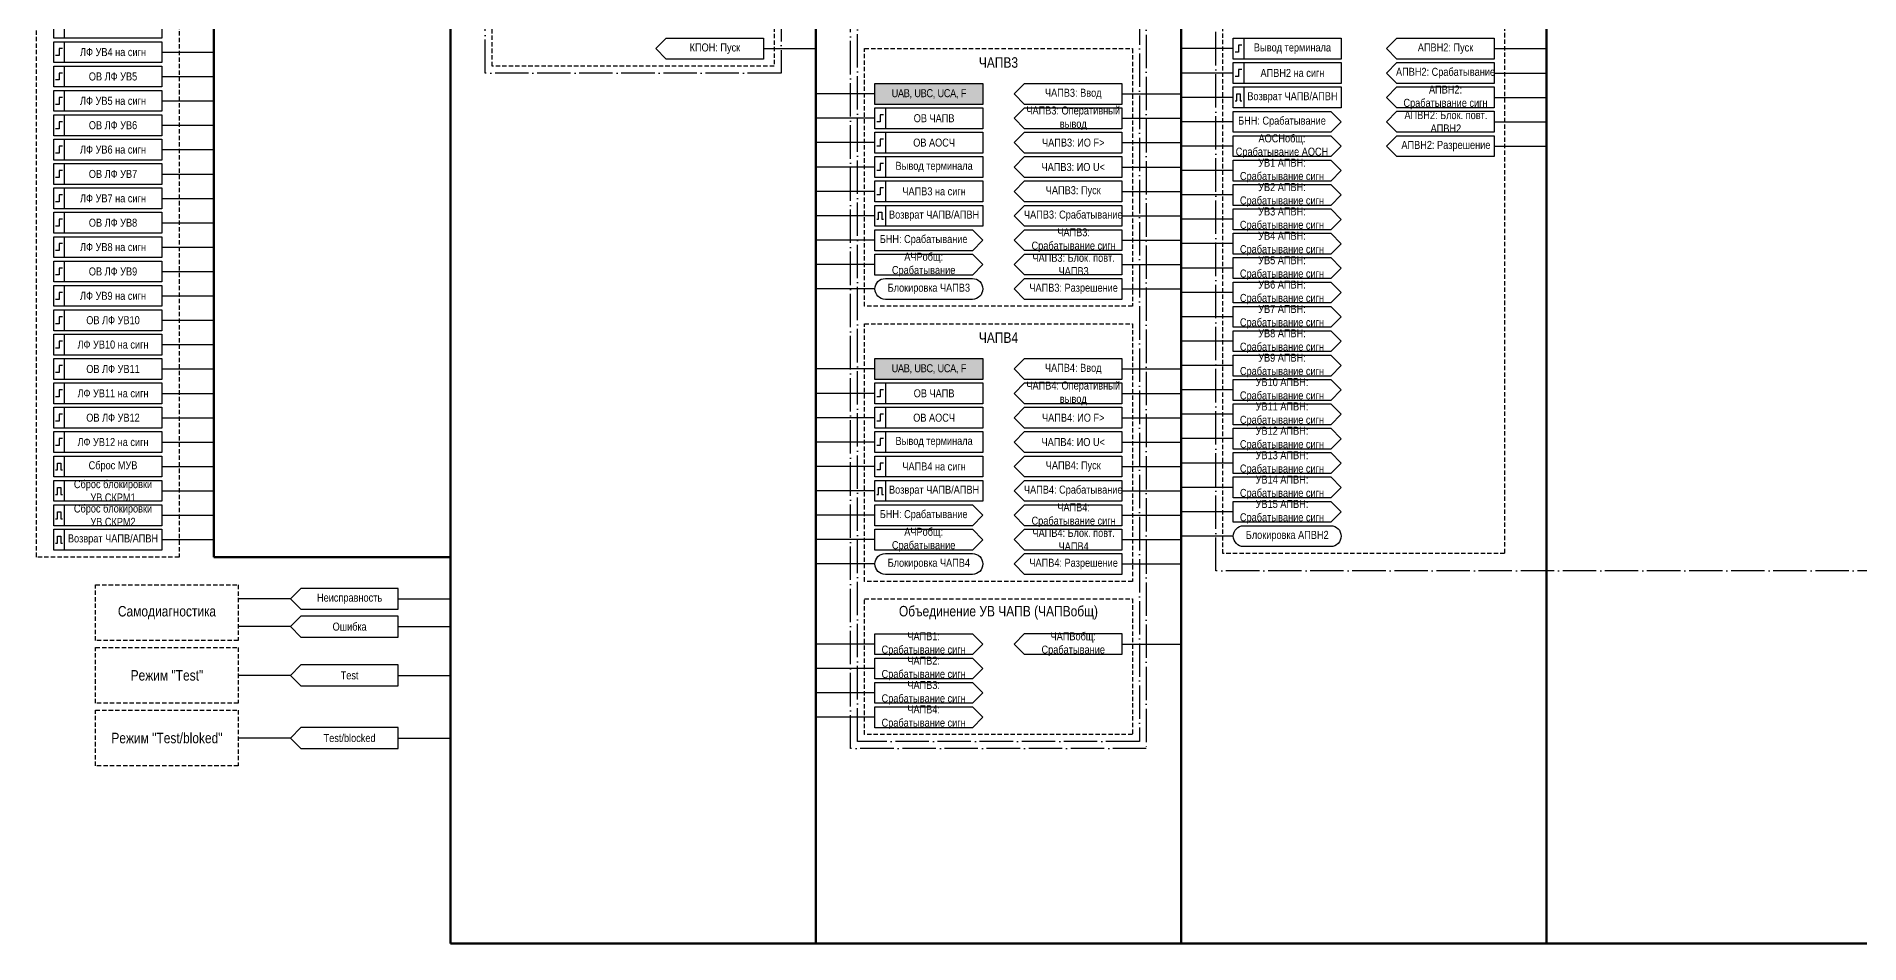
# Model space of a CAD drawing. Header units: millimetres. Extents: x -3568 to 1010, y 18 to 1948.
# Drawn here: x 76 to 600, y 505 to 765 of the extents above; entities that cross this region are included whole.
import ezdxf

# ---------------------------------------------------------------- set-up
doc = ezdxf.new("R2010")
doc.units = ezdxf.units.MM
doc.linetypes.add('ACAD_ISO04W100', pattern=[30, 24, -3, 0, -3])
doc.linetypes.add('штриховая2', pattern=[0.375, 0.25, -0.125])
doc.layers.add('TEXT', color=7, linetype='Continuous', lineweight=25)
doc.styles.add('2.3_GOST_RD', font='ARIALN.TTF', dxfattribs={"height": 2.3})
doc.styles.add('2.5_Gost_RD', font='ARIALN.TTF', dxfattribs={"height": 2.5})
doc.styles.add('3.5_Gost_RD', font='ARIALN.TTF', dxfattribs={"height": 3.5})

msp = doc.modelspace()

# ---------------------------------------------------------------- hatches: boundary and pattern name
at = {"ltscale": 100, "true_color": 0x00cb62}
h = msp.add_hatch(color=112, dxfattribs=at)
h.dxf.hatch_style = 1
h.paths.add_polyline_path([(317, 752), (348, 752), (348, 746), (317, 746)])
h = msp.add_hatch(color=112, dxfattribs=at)
h.dxf.hatch_style = 1
h.paths.add_polyline_path([(317, 673), (348, 673), (348, 667), (317, 667)])

# ---------------------------------------------------------------- linework, layer by layer
at = {"lineweight": 100, "ltscale": 100}
for p, q in [((195, 1860), (195, 505)), ((300, 1860), (300, 505)), ((405, 1860), (405, 505)), ((510, 1845), (510, 505)), ((127, 1695), (127, 616)), ((127, 616), (195, 616)), ((195, 505), (825, 505))]:
    msp.add_line(p, q, dxfattribs=at)
at = {"ltscale": 100}
for p, q in [((112, 761), (127, 761)), ((285, 762), (300, 762)), ((420, 762), (405, 762)), ((495, 762), (510, 762)), ((420, 755), (405, 755)), ((495, 755), (510, 755)), ((112, 754), (127, 754)), ((112, 747), (127, 747)), ((317, 749), (300, 749)), ((388, 749), (405, 749)), ((420, 748), (405, 748)), ((495, 748), (510, 748)), ((112, 740), (127, 740)), ((317, 742), (300, 742)), ((388, 742), (405, 742)), ((420, 741), (405, 741)), ((495, 741), (510, 741)), ((317, 735), (300, 735)), ((388, 735), (405, 735)), ((420, 734), (405, 734)), ((495, 734), (510, 734)), ((112, 733), (127, 733)), ((112, 726), (127, 726)), ((317, 728), (300, 728)), ((388, 728), (405, 728)), ((420, 727), (405, 727)), ((112, 719), (127, 719)), ((317, 721), (300, 721)), ((388, 721), (405, 721)), ((420, 720), (405, 720)), ((317, 714), (300, 714)), ((388, 714), (405, 714)), ((420, 713), (405, 713)), ((112, 712), (127, 712)), ((112, 705), (127, 705)), ((317, 707), (300, 707)), ((388, 707), (405, 707)), ((420, 706), (405, 706)), ((112, 698), (127, 698)), ((317, 700), (300, 700)), ((388, 700), (405, 700)), ((420, 699), (405, 699)), ((317, 693), (300, 693)), ((388, 693), (405, 693)), ((420, 692), (405, 692)), ((112, 691), (127, 691)), ((112, 684), (127, 684)), ((420, 685), (405, 685)), ((112, 677), (127, 677)), ((420, 678), (405, 678)), ((420, 671), (405, 671)), ((112, 670), (127, 670)), ((317, 670), (300, 670)), ((388, 670), (405, 670)), ((112, 663), (127, 663)), ((317, 663), (300, 663)), ((388, 663), (405, 663)), ((420, 664), (405, 664)), ((112, 656), (127, 656)), ((317, 656), (300, 656)), ((388, 656), (405, 656)), ((420, 657), (405, 657)), ((420, 650), (405, 650)), ((112, 649), (127, 649)), ((317, 649), (300, 649)), ((388, 649), (405, 649)), ((112, 642), (127, 642)), ((317, 642), (300, 642)), ((388, 642), (405, 642)), ((420, 643), (405, 643)), ((112, 635), (127, 635)), ((317, 635), (300, 635)), ((388, 635), (405, 635)), ((420, 636), (405, 636)), ((420, 629), (405, 629)), ((112, 628), (127, 628)), ((317, 628), (300, 628)), ((388, 628), (405, 628)), ((112, 621), (127, 621)), ((317, 621), (300, 621)), ((388, 621), (405, 621)), ((420, 622), (405, 622)), ((317, 614), (300, 614)), ((388, 614), (405, 614)), ((180, 604), (195, 604)), ((180, 596), (195, 596)), ((317, 591), (300, 591)), ((388, 591), (405, 591)), ((180, 582), (195, 582)), ((317, 584), (300, 584)), ((317, 577), (300, 577)), ((317, 570), (300, 570)), ((180, 564), (195, 564))]:
    msp.add_line(p, q, dxfattribs=at)
at = {"color": 251, "linetype": 'ACAD_ISO04W100', "lineweight": 30, "ltscale": 0.4, "true_color": 0x58595b}
for points in [[(310, 1855), (395, 1855), (395, 561), (310, 561)], [(415, 1855), (609, 1855), (609, 612), (415, 612)], [(312, 930), (393, 930), (393, 563), (312, 563)], [(205, 810), (290, 810), (290, 755), (205, 755)]]:
    msp.add_lwpolyline(points, close=True, dxfattribs=at)
at = {"color": 7, "linetype": 'штриховая2', "ltscale": 5}
for points in [[(76, 1697), (117, 1697), (117, 616), (76, 616)], [(93, 608), (134, 608), (134, 592), (93, 592)], [(93, 590), (134, 590), (134, 574), (93, 574)], [(93, 572), (134, 572), (134, 556), (93, 556)]]:
    msp.add_lwpolyline(points, close=True, dxfattribs=at)
at = {"linetype": 'штриховая2', "ltscale": 5}
for points in [[(417, 804), (498, 804), (498, 617), (417, 617)], [(207, 800), (288, 800), (288, 757), (207, 757)], [(314, 762), (391, 762), (391, 688), (314, 688)], [(314, 683), (391, 683), (391, 609), (314, 609)], [(314, 604), (391, 604), (391, 565), (314, 565)]]:
    msp.add_lwpolyline(points, close=True, dxfattribs=at)
at = {"ltscale": 100}
for points in [[(81, 771), (84, 771), (84, 765), (81, 765)], [(81, 771), (112, 771), (112, 765), (81, 765)], [(81, 764), (84, 764), (84, 758), (81, 758)], [(81, 764), (112, 764), (112, 758), (81, 758)], [(257, 765), (285, 765), (285, 759), (257, 759), (254, 762)], [(420, 765), (423, 765), (423, 759), (420, 759)], [(420, 765), (451, 765), (451, 759), (420, 759)], [(467, 765), (495, 765), (495, 759), (467, 759), (464, 762)], [(81, 757), (84, 757), (84, 751), (81, 751)], [(81, 757), (112, 757), (112, 751), (81, 751)], [(420, 758), (423, 758), (423, 752), (420, 752)], [(420, 758), (451, 758), (451, 752), (420, 752)], [(467, 758), (495, 758), (495, 752), (467, 752), (464, 755)], [(81, 750), (84, 750), (84, 744), (81, 744)], [(81, 750), (112, 750), (112, 744), (81, 744)], [(317, 752), (348, 752), (348, 746), (317, 746)], [(388, 752), (388, 746), (360, 746), (357, 749), (360, 752)], [(420, 751), (451, 751), (451, 745), (420, 745)], [(420, 751), (423, 751), (423, 745), (420, 745)], [(467, 751), (495, 751), (495, 745), (467, 745), (464, 748)], [(317, 745), (320, 745), (320, 739), (317, 739)], [(317, 745), (348, 745), (348, 739), (317, 739)], [(388, 745), (388, 739), (360, 739), (357, 742), (360, 745)], [(81, 743), (84, 743), (84, 737), (81, 737)], [(81, 743), (112, 743), (112, 737), (81, 737)], [(467, 744), (495, 744), (495, 738), (467, 738), (464, 741)], [(81, 736), (84, 736), (84, 730), (81, 730)], [(81, 736), (112, 736), (112, 730), (81, 730)], [(317, 738), (320, 738), (320, 732), (317, 732)], [(317, 738), (348, 738), (348, 732), (317, 732)], [(360, 738), (388, 738), (388, 732), (360, 732), (357, 735)], [(467, 737), (495, 737), (495, 731), (467, 731), (464, 734)], [(81, 729), (84, 729), (84, 723), (81, 723)], [(81, 729), (112, 729), (112, 723), (81, 723)], [(317, 731), (320, 731), (320, 725), (317, 725)], [(317, 731), (348, 731), (348, 725), (317, 725)], [(360, 731), (388, 731), (388, 725), (360, 725), (357, 728)], [(317, 724), (320, 724), (320, 718), (317, 718)], [(317, 724), (348, 724), (348, 718), (317, 718)], [(360, 724), (388, 724), (388, 718), (360, 718), (357, 721)], [(81, 722), (84, 722), (84, 716), (81, 716)], [(81, 722), (112, 722), (112, 716), (81, 716)], [(81, 715), (84, 715), (84, 709), (81, 709)], [(81, 715), (112, 715), (112, 709), (81, 709)], [(317, 717), (348, 717), (348, 711), (317, 711)], [(317, 717), (320, 717), (320, 711), (317, 711)], [(360, 717), (388, 717), (388, 711), (360, 711), (357, 714)], [(81, 708), (84, 708), (84, 702), (81, 702)], [(81, 708), (112, 708), (112, 702), (81, 702)], [(360, 710), (388, 710), (388, 704), (360, 704), (357, 707)], [(360, 703), (388, 703), (388, 697), (360, 697), (357, 700)], [(81, 701), (84, 701), (84, 695), (81, 695)], [(81, 701), (112, 701), (112, 695), (81, 695)], [(81, 694), (84, 694), (84, 688), (81, 688)], [(81, 694), (112, 694), (112, 688), (81, 688)], [(360, 696), (388, 696), (388, 690), (360, 690), (357, 693)], [(81, 687), (84, 687), (84, 681), (81, 681)], [(81, 687), (112, 687), (112, 681), (81, 681)], [(81, 680), (84, 680), (84, 674), (81, 674)], [(81, 680), (112, 680), (112, 674), (81, 674)], [(81, 673), (84, 673), (84, 667), (81, 667)], [(81, 673), (112, 673), (112, 667), (81, 667)], [(317, 673), (348, 673), (348, 667), (317, 667)], [(388, 673), (388, 667), (360, 667), (357, 670), (360, 673)], [(81, 666), (84, 666), (84, 660), (81, 660)], [(81, 666), (112, 666), (112, 660), (81, 660)], [(317, 666), (320, 666), (320, 660), (317, 660)], [(317, 666), (348, 666), (348, 660), (317, 660)], [(388, 666), (388, 660), (360, 660), (357, 663), (360, 666)], [(81, 659), (84, 659), (84, 653), (81, 653)], [(81, 659), (112, 659), (112, 653), (81, 653)], [(317, 659), (320, 659), (320, 653), (317, 653)], [(317, 659), (348, 659), (348, 653), (317, 653)], [(360, 659), (388, 659), (388, 653), (360, 653), (357, 656)], [(81, 652), (84, 652), (84, 646), (81, 646)], [(81, 652), (112, 652), (112, 646), (81, 646)], [(317, 652), (320, 652), (320, 646), (317, 646)], [(317, 652), (348, 652), (348, 646), (317, 646)], [(360, 652), (388, 652), (388, 646), (360, 646), (357, 649)], [(81, 645), (112, 645), (112, 639), (81, 639)], [(81, 645), (84, 645), (84, 639), (81, 639)], [(317, 645), (320, 645), (320, 639), (317, 639)], [(317, 645), (348, 645), (348, 639), (317, 639)], [(360, 645), (388, 645), (388, 639), (360, 639), (357, 642)], [(81, 638), (112, 638), (112, 632), (81, 632)], [(81, 638), (84, 638), (84, 632), (81, 632)], [(317, 638), (348, 638), (348, 632), (317, 632)], [(317, 638), (320, 638), (320, 632), (317, 632)], [(360, 638), (388, 638), (388, 632), (360, 632), (357, 635)], [(81, 631), (112, 631), (112, 625), (81, 625)], [(81, 631), (84, 631), (84, 625), (81, 625)], [(360, 631), (388, 631), (388, 625), (360, 625), (357, 628)], [(81, 624), (112, 624), (112, 618), (81, 618)], [(81, 624), (84, 624), (84, 618), (81, 618)], [(360, 624), (388, 624), (388, 618), (360, 618), (357, 621)], [(360, 617), (388, 617), (388, 611), (360, 611), (357, 614)], [(388, 594), (388, 588), (360, 588), (357, 591), (360, 594)]]:
    msp.add_lwpolyline(points, close=True, dxfattribs=at)
at = {"lineweight": 30, "ltscale": 100}
for points in [[(83.5, 762), (82.5, 762), (82.5, 760), (81.5, 760)], [(422.5, 763), (421.5, 763), (421.5, 761), (420.5, 761)], [(83.5, 755), (82.5, 755), (82.5, 753), (81.5, 753)], [(422.5, 756), (421.5, 756), (421.5, 754), (420.5, 754)], [(83.5, 748), (82.5, 748), (82.5, 746), (81.5, 746)], [(420.5, 747), (421, 747), (421, 749), (422, 749), (422, 747), (422.5, 747)], [(83.5, 741), (82.5, 741), (82.5, 739), (81.5, 739)], [(319.5, 743), (318.5, 743), (318.5, 741), (317.5, 741)], [(83.5, 734), (82.5, 734), (82.5, 732), (81.5, 732)], [(319.5, 736), (318.5, 736), (318.5, 734), (317.5, 734)], [(319.5, 729), (318.5, 729), (318.5, 727), (317.5, 727)], [(83.5, 727), (82.5, 727), (82.5, 725), (81.5, 725)], [(83.5, 720), (82.5, 720), (82.5, 718), (81.5, 718)], [(319.5, 722), (318.5, 722), (318.5, 720), (317.5, 720)], [(83.5, 713), (82.5, 713), (82.5, 711), (81.5, 711)], [(317.5, 713), (318, 713), (318, 715), (319, 715), (319, 713), (319.5, 713)], [(83.5, 706), (82.5, 706), (82.5, 704), (81.5, 704)], [(83.5, 699), (82.5, 699), (82.5, 697), (81.5, 697)], [(83.5, 692), (82.5, 692), (82.5, 690), (81.5, 690)], [(83.5, 685), (82.5, 685), (82.5, 683), (81.5, 683)], [(83.5, 678), (82.5, 678), (82.5, 676), (81.5, 676)], [(83.5, 671), (82.5, 671), (82.5, 669), (81.5, 669)], [(83.5, 664), (82.5, 664), (82.5, 662), (81.5, 662)], [(319.5, 664), (318.5, 664), (318.5, 662), (317.5, 662)], [(83.5, 657), (82.5, 657), (82.5, 655), (81.5, 655)], [(319.5, 657), (318.5, 657), (318.5, 655), (317.5, 655)], [(83.5, 650), (82.5, 650), (82.5, 648), (81.5, 648)], [(319.5, 650), (318.5, 650), (318.5, 648), (317.5, 648)], [(81.5, 641), (82, 641), (82, 643), (83, 643), (83, 641), (83.5, 641)], [(319.5, 643), (318.5, 643), (318.5, 641), (317.5, 641)], [(81.5, 634), (82, 634), (82, 636), (83, 636), (83, 634), (83.5, 634)], [(317.5, 634), (318, 634), (318, 636), (319, 636), (319, 634), (319.5, 634)], [(81.5, 627), (82, 627), (82, 629), (83, 629), (83, 627), (83.5, 627)], [(81.5, 620), (82, 620), (82, 622), (83, 622), (83, 620), (83.5, 620)]]:
    msp.add_lwpolyline(points, dxfattribs=at)
at = {"ltscale": 100}
for points in [[(420, 743.98), (448, 743.98), (451, 740.98), (448, 737.98), (420, 737.98), (420, 743.98)], [(420, 736.98), (448, 736.98), (451, 733.98), (448, 730.98), (420, 730.98), (420, 736.98)], [(420, 729.98), (448, 729.98), (451, 726.98), (448, 723.98), (420, 723.98), (420, 729.98)], [(420, 722.98), (448, 722.98), (451, 719.98), (448, 716.98), (420, 716.98), (420, 722.98)], [(420, 715.98), (448, 715.98), (451, 712.98), (448, 709.98), (420, 709.98), (420, 715.98)], [(317, 709.98), (345, 709.98), (348, 706.98), (345, 703.98), (317, 703.98), (317, 709.98)], [(420, 708.98), (448, 708.98), (451, 705.98), (448, 702.98), (420, 702.98), (420, 708.98)], [(317, 702.98), (345, 702.98), (348, 699.98), (345, 696.98), (317, 696.98), (317, 702.98)], [(420, 701.98), (448, 701.98), (451, 698.98), (448, 695.98), (420, 695.98), (420, 701.98)], [(420, 694.98), (448, 694.98), (451, 691.98), (448, 688.98), (420, 688.98), (420, 694.98)], [(420, 687.98), (448, 687.98), (451, 684.98), (448, 681.98), (420, 681.98), (420, 687.98)], [(420, 680.98), (448, 680.98), (451, 677.98), (448, 674.98), (420, 674.98), (420, 680.98)], [(420, 673.98), (448, 673.98), (451, 670.98), (448, 667.98), (420, 667.98), (420, 673.98)], [(420, 666.98), (448, 666.98), (451, 663.98), (448, 660.98), (420, 660.98), (420, 666.98)], [(420, 659.98), (448, 659.98), (451, 656.98), (448, 653.98), (420, 653.98), (420, 659.98)], [(420, 652.98), (448, 652.98), (451, 649.98), (448, 646.98), (420, 646.98), (420, 652.98)], [(420, 645.98), (448, 645.98), (451, 642.98), (448, 639.98), (420, 639.98), (420, 645.98)], [(420, 638.98), (448, 638.98), (451, 635.98), (448, 632.98), (420, 632.98), (420, 638.98)], [(317, 630.98), (345, 630.98), (348, 627.98), (345, 624.98), (317, 624.98), (317, 630.98)], [(420, 631.98), (448, 631.98), (451, 628.98), (448, 625.98), (420, 625.98), (420, 631.98)], [(317, 623.98), (345, 623.98), (348, 620.98), (345, 617.98), (317, 617.98), (317, 623.98)], [(149, 604), (134, 604)], [(180, 607), (152, 607), (149, 604), (152, 601), (180, 601), (180, 607)], [(180, 599), (152, 599), (149, 596), (152, 593), (180, 593), (180, 599)], [(149, 596), (134, 596)], [(317, 593.98), (345, 593.98), (348, 590.98), (345, 587.98), (317, 587.98), (317, 593.98)], [(317, 586.98), (345, 586.98), (348, 583.98), (345, 580.98), (317, 580.98), (317, 586.98)], [(149, 582), (134, 582)], [(180, 585), (152, 585), (149, 582), (152, 579), (180, 579), (180, 585)], [(317, 579.98), (345, 579.98), (348, 576.98), (345, 573.98), (317, 573.98), (317, 579.98)], [(317, 572.98), (345, 572.98), (348, 569.98), (345, 566.98), (317, 566.98), (317, 572.98)], [(180, 567), (152, 567), (149, 564), (152, 561), (180, 561), (180, 567)], [(149, 564), (134, 564)]]:
    msp.add_lwpolyline(points, dxfattribs=at)
for points in [[(320, 690, -1), (320, 696), (345, 696, -1), (345, 690)], [(423, 619, -1), (423, 625), (448, 625, -1), (448, 619)], [(320, 611, -1), (320, 617), (345, 617, -1), (345, 611)]]:
    msp.add_lwpolyline(points, format="xyb", close=True, dxfattribs=at)

# ---------------------------------------------------------------- texts
at = {"ltscale": 100, "char_height": 2.3, "attachment_point": 5, "style": '2.5_Gost_RD'}
for s, insert, width in [('ЛФ УВ4 на сигн', (98, 761), 27.6764), ('КПОН: Пуск', (271, 762), 28), ('Вывод терминала', (437, 762), 28), ('АПВН2: Пуск', (481, 762), 28), ('ОВ ЛФ УВ5', (98, 754), 27.6764), ('АПВН2 на сигн', (437, 755), 27.6764), ('АПВН2: Срабатывание', (481, 755), 28), ('ЧАПВ3: Ввод', (374, 749), 28), ('АПВН2: Срабатывание сигн', (481, 748), 28), ('ЛФ УВ5 на сигн', (98, 747), 27.6764), ('ЧАПВ3: Оперативный вывод', (374, 742), 28), ('ОВ ЛФ УВ6', (98, 740), 27.6764), ('ЛФ УВ6 на сигн', (98, 733), 27.6764), ('ЧАПВ3: ИО F>', (374, 735), 28), ('ЧАПВ3: ИО U<', (374, 728), 28), ('ОВ ЛФ УВ7', (98, 726), 27.6764), ('ЛФ УВ7 на сигн', (98, 719), 27.6764), ('ЧАПВ3: Пуск', (374, 721), 28), ('ОВ ЛФ УВ8', (98, 712), 27.6764), ('ЧАПВ3: Срабатывание', (374, 714), 28), ('ЛФ УВ8 на сигн', (98, 705), 27.6764), ('ОВ ЛФ УВ9', (98, 698), 27.6764), ('ЛФ УВ9 на сигн', (98, 691), 27.6764), ('Блокировка ЧАПВ3', (332.5, 693), 31), ('ОВ ЛФ УВ10', (98, 684), 27.6764), ('ЛФ УВ10 на сигн', (98, 677), 27.6764), ('ОВ ЛФ УВ11', (98, 670), 27.6764), ('ЧАПВ4: Ввод', (374, 670), 28), ('ЧАПВ4: Оперативный вывод', (374, 663), 28), ('ЛФ УВ11 на сигн', (98, 663), 27.6764), ('ОВ ЛФ УВ12', (98, 656), 27.6764), ('ЧАПВ4: ИО F>', (374, 656), 28), ('ЛФ УВ12 на сигн', (98, 649), 27.6764), ('ЧАПВ4: ИО U<', (374, 649), 28), ('ЧАПВ4: Пуск', (374, 642), 28), ('ЧАПВ4: Срабатывание', (374, 635), 28), ('Блокировка АПВН2', (435.5, 622), 31), ('Блокировка ЧАПВ4', (332.5, 614), 31)]:
    msp.add_mtext(s, dxfattribs=dict(at, insert=insert, width=width))
at = {"color": 128, "ltscale": 100, "true_color": 0x0b6436, "char_height": 3, "width": 81, "attachment_point": 5, "style": '3.5_Gost_RD'}
for s, insert in [('ЧАПВ3', (352.5, 758)), ('ЧАПВ4', (352.5, 679)), ('Объединение УВ ЧАПВ (ЧАПВобщ)', (352.5, 600))]:
    msp.add_mtext(s, dxfattribs=dict(at, insert=insert))
at = {"color": 0, "ltscale": 100, "char_height": 2.3, "attachment_point": 5, "style": '2.5_Gost_RD'}
for s, insert, width in [('{\\C256;АПВН2: Блок. повт. АПВН2}', (481.11, 741), 28), ('{\\C256;БНН: Срабатывание}', (434, 740.98), 28), ('{\\C256;АПВН2: Разрешение}', (481.11, 734), 28), ('{\\C256;Вывод терминала}', (334, 728), 28), ('{\\C256;ЧАПВ3 на сигн}', (334, 721), 27.6764), ('{\\C256;БНН: Срабатывание}', (331, 706.98), 28), ('{\\C256;ЧАПВ3: Срабатывание сигн}', (374.11, 707), 28), ('{\\C256;АЧРобщ: Срабатывание}', (331, 699.98), 28), ('{\\C256;ЧАПВ3: Блок. повт. ЧАПВ3}', (374.11, 700), 28), ('{\\C256;ЧАПВ3: Разрешение}', (374.11, 693), 28), ('{\\C256;Вывод терминала}', (334, 649), 28), ('{\\C256;ЧАПВ4 на сигн}', (334, 642), 27.6764), ('{\\C256;БНН: Срабатывание}', (331, 627.98), 28), ('{\\C256;ЧАПВ4: Срабатывание сигн}', (374.11, 628), 28), ('{\\C256;АЧРобщ: Срабатывание}', (331, 620.98), 28), ('{\\C256;ЧАПВ4: Блок. повт. ЧАПВ4}', (374.11, 621), 28), ('{\\C256;ЧАПВ4: Разрешение}', (374.11, 614), 28), ('{\\C256;ЧАПВ1: Срабатывание сигн}', (331, 590.98), 28), ('{\\C256;ЧАПВобщ: Срабатывание}', (374, 590.98), 28), ('{\\C256;ЧАПВ2: Срабатывание сигн}', (331, 583.98), 28), ('{\\C256;ЧАПВ3: Срабатывание сигн}', (331, 576.98), 28), ('{\\C256;ЧАПВ4: Срабатывание сигн}', (331, 569.98), 28)]:
    msp.add_mtext(s, dxfattribs=dict(at, insert=insert, width=width))
at = {"color": 3, "ltscale": 100, "char_height": 2.3, "width": 28, "attachment_point": 5, "style": '2.5_Gost_RD'}
for s, insert in [('{\\C256;АОСНобщ: Срабатывание АОСН}', (434, 733.98)), ('{\\C256;УВ1 АПВН: Срабатывание сигн}', (434, 726.98)), ('{\\C256;УВ2 АПВН: Срабатывание сигн}', (434, 719.98)), ('{\\C256;УВ3 АПВН: Срабатывание сигн}', (434, 712.98)), ('{\\C256;УВ4 АПВН: Срабатывание сигн}', (434, 705.98)), ('{\\C256;УВ5 АПВН: Срабатывание сигн}', (434, 698.98)), ('{\\C256;УВ6 АПВН: Срабатывание сигн}', (434, 691.98)), ('{\\C256;УВ7 АПВН: Срабатывание сигн}', (434, 684.98)), ('{\\C256;УВ8 АПВН: Срабатывание сигн}', (434, 677.98)), ('{\\C256;УВ9 АПВН: Срабатывание сигн}', (434, 670.98)), ('{\\C256;УВ10 АПВН: Срабатывание сигн}', (434, 663.98)), ('{\\C256;УВ11 АПВН: Срабатывание сигн}', (434, 656.98)), ('{\\C256;УВ12 АПВН: Срабатывание сигн}', (434, 649.98)), ('{\\C256;УВ13 АПВН: Срабатывание сигн}', (434, 642.98)), ('{\\C256;УВ14 АПВН: Срабатывание сигн}', (434, 635.98)), ('{\\C256;УВ15 АПВН: Срабатывание сигн}', (434, 628.98))]:
    msp.add_mtext(s, dxfattribs=dict(at, insert=insert))
at = {"layer": 'TEXT', "ltscale": 100, "attachment_point": 5}
for s, insert, char_height, width, style in [('{\\T0.95;UAB, UBC, UCA, F}', (332.5, 749), 2.3, 31, '2.5_Gost_RD'), ('Возврат ЧАПВ/АПВН', (437, 748), 2.3, 28, '2.5_Gost_RD'), ('Возврат ЧАПВ/АПВН', (334, 714), 2.3, 28, '2.5_Gost_RD'), ('{\\T0.95;UAB, UBC, UCA, F}', (332.5, 670), 2.3, 31, '2.5_Gost_RD'), ('Сброс МУВ', (98, 642), 2.3, 28, '2.5_Gost_RD'), ('Сброс блокировки ^JУВ СКРМ1', (98, 635), 2.3, 28, '2.5_Gost_RD'), ('Возврат ЧАПВ/АПВН', (334, 635), 2.3, 28, '2.5_Gost_RD'), ('Сброс блокировки ^JУВ СКРМ2', (98, 628), 2.3, 28, '2.5_Gost_RD'), ('Возврат ЧАПВ/АПВН', (98, 621), 2.3, 28, '2.5_Gost_RD'), ('Самодиагностика', (113.5, 600), 3, 41, '2.5_Gost_RD'), ('Режим "Test" ', (113.5, 582), 3, 41, '2.5_Gost_RD'), ('Test', (166, 582), 2.3, 28, '2.3_GOST_RD'), ('Режим "Test/bloked"', (113.5, 564), 3, 41, '2.5_Gost_RD'), ('Test/blocked', (166, 564), 2.3, 28, '2.3_GOST_RD')]:
    msp.add_mtext(s, dxfattribs=dict(at, insert=insert, char_height=char_height, width=width, style=style))
at = {"layer": 'TEXT', "color": 0, "ltscale": 100, "char_height": 2.3, "width": 28, "attachment_point": 5, "style": '2.5_Gost_RD'}
for s, insert in [('{\\C256;ОВ ЧАПВ}', (334, 742)), ('{\\C256;ОВ АОСЧ}', (334, 735)), ('{\\C256;ОВ ЧАПВ}', (334, 663)), ('{\\C256;ОВ АОСЧ}', (334, 656))]:
    msp.add_mtext(s, dxfattribs=dict(at, insert=insert))
at = {"layer": 'TEXT', "color": 3, "ltscale": 100, "char_height": 2.3, "width": 28, "attachment_point": 5, "style": '2.3_GOST_RD'}
for s, insert in [('{\\C256;Неисправность}', (166, 604)), ('{\\C256;Ошибка}', (166, 596))]:
    msp.add_mtext(s, dxfattribs=dict(at, insert=insert))

doc.saveas('drawing.dxf')
